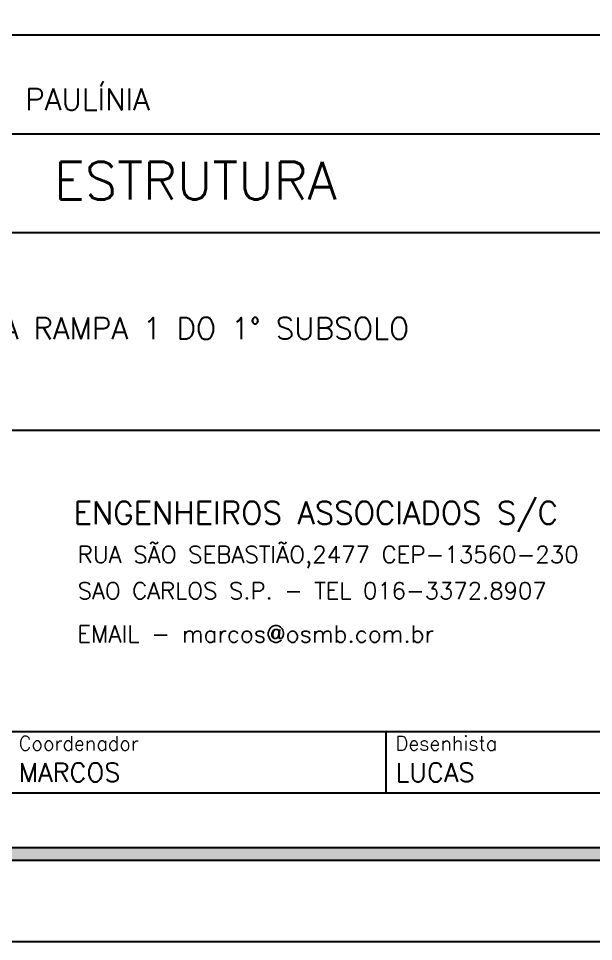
# Model space of a CAD drawing. Extents: x 0 to 119, y 0 to 84.
# Drawn here: x 105 to 111.1, y 0 to 9.8 of the extents above; entities that cross this region are included whole.
import ezdxf

# ---------------------------------------------------------------- set-up
doc = ezdxf.new("R2010")
doc.units = 0
doc.header["$LTSCALE"] = 100
doc.header["$MEASUREMENT"] = 0
doc.layers.add('2', color=2, linetype='CONTINUOUS')
doc.layers.add('4', color=4, linetype='CONTINUOUS')
doc.styles.get("Standard").update_dxf_attribs({"font": 'ROMANS.SHX'})

msp = doc.modelspace()

# ---------------------------------------------------------------- linework, layer by layer
at = {"layer": '2', "linetype": 'Continuous'}
for p, q in [((101.400081, 9.629962), (116.900081, 9.629962)), ((101.400081, 8.579962), (116.900081, 8.579962)), ((101.400081, 7.529962), (116.900081, 7.529962)), ((101.400081, 5.429962), (116.900081, 5.429962)), ((101.400081, 2.229962), (116.900081, 2.229962)), ((108.900081, 1.579962), (108.900081, 2.229962)), ((101.400081, 1.579962), (116.900081, 1.579962))]:
    msp.add_line(p, q, dxfattribs=at)
for points in [[(0.000081, -0.000038), (118.900081, -0.000038), (118.900081, 84.099962), (0.000081, 84.099962), (0.000081, -0.000038)], [(117.900081, 0.999962), (117.900081, 0.859962), (2.360081, 0.859962), (2.360081, 83.239962), (117.900081, 83.239962), (117.900081, 83.099962), (2.500081, 83.099962), (2.500081, 0.999962), (117.900081, 0.999962)], [(117.900081, 0.999962), (117.900081, 0.859962), (2.360081, 0.859962), (2.360081, 83.239962), (117.900081, 83.239962), (117.900081, 83.099962), (2.500081, 83.099962), (2.500081, 0.999962), (117.900081, 0.999962)], [(2.500081, 0.999962), (117.900081, 0.999962), (117.900081, 83.099962), (2.500081, 83.099962), (2.500081, 0.999962)]]:
    msp.add_lwpolyline(points, dxfattribs=at)
for points in [[(117.900081, 0.859962), (2.360081, 0.859962), (2.500081, 0.999962)], [(117.900081, 0.999962), (117.900081, 0.859962), (2.500081, 0.999962)]]:
    msp.add_solid(points, dxfattribs=at)

# ---------------------------------------------------------------- texts
for s, height, p in [('AV. DOS PIONEIROS - PAULÍNIA', 0.23, (101.500081, 8.829962)), ('ESTRUTURA', 0.4, (105.376071, 7.879962)), ('RUA SÃO SEBASTIÃO,2477 CEP-13560-230', 0.1788, (105.625564, 4.020626)), ('SAO CARLOS S.P. - TEL 016-3372.8907', 0.1776, (105.625564, 3.637552)), ('EMAIL - marcos@osmb.com.br', 0.18, (105.620436, 3.176861)), ('Coordenador', 0.15, (105.000081, 2.029962)), ('Desenhista', 0.15, (109.000081, 2.029962)), ('MARCOS', 0.2, (104.999304, 1.696072)), ('LUCAS', 0.2, (108.999304, 1.696072))]:
    msp.add_text(s, height=height, dxfattribs=at).set_placement(p)
at = {"layer": '4', "linetype": 'Continuous'}
for s, height, p in [('FORMA E ARMAÇÃO DA RAMPA 1 DO 1%%d SUBSOLO', 0.23, (101.537188, 6.396695)), ('ENGENHEIROS ASSOCIADOS S/C', 0.24, (105.5823, 4.433164))]:
    msp.add_text(s, height=height, dxfattribs=at).set_placement(p)

doc.saveas('drawing.dxf')
